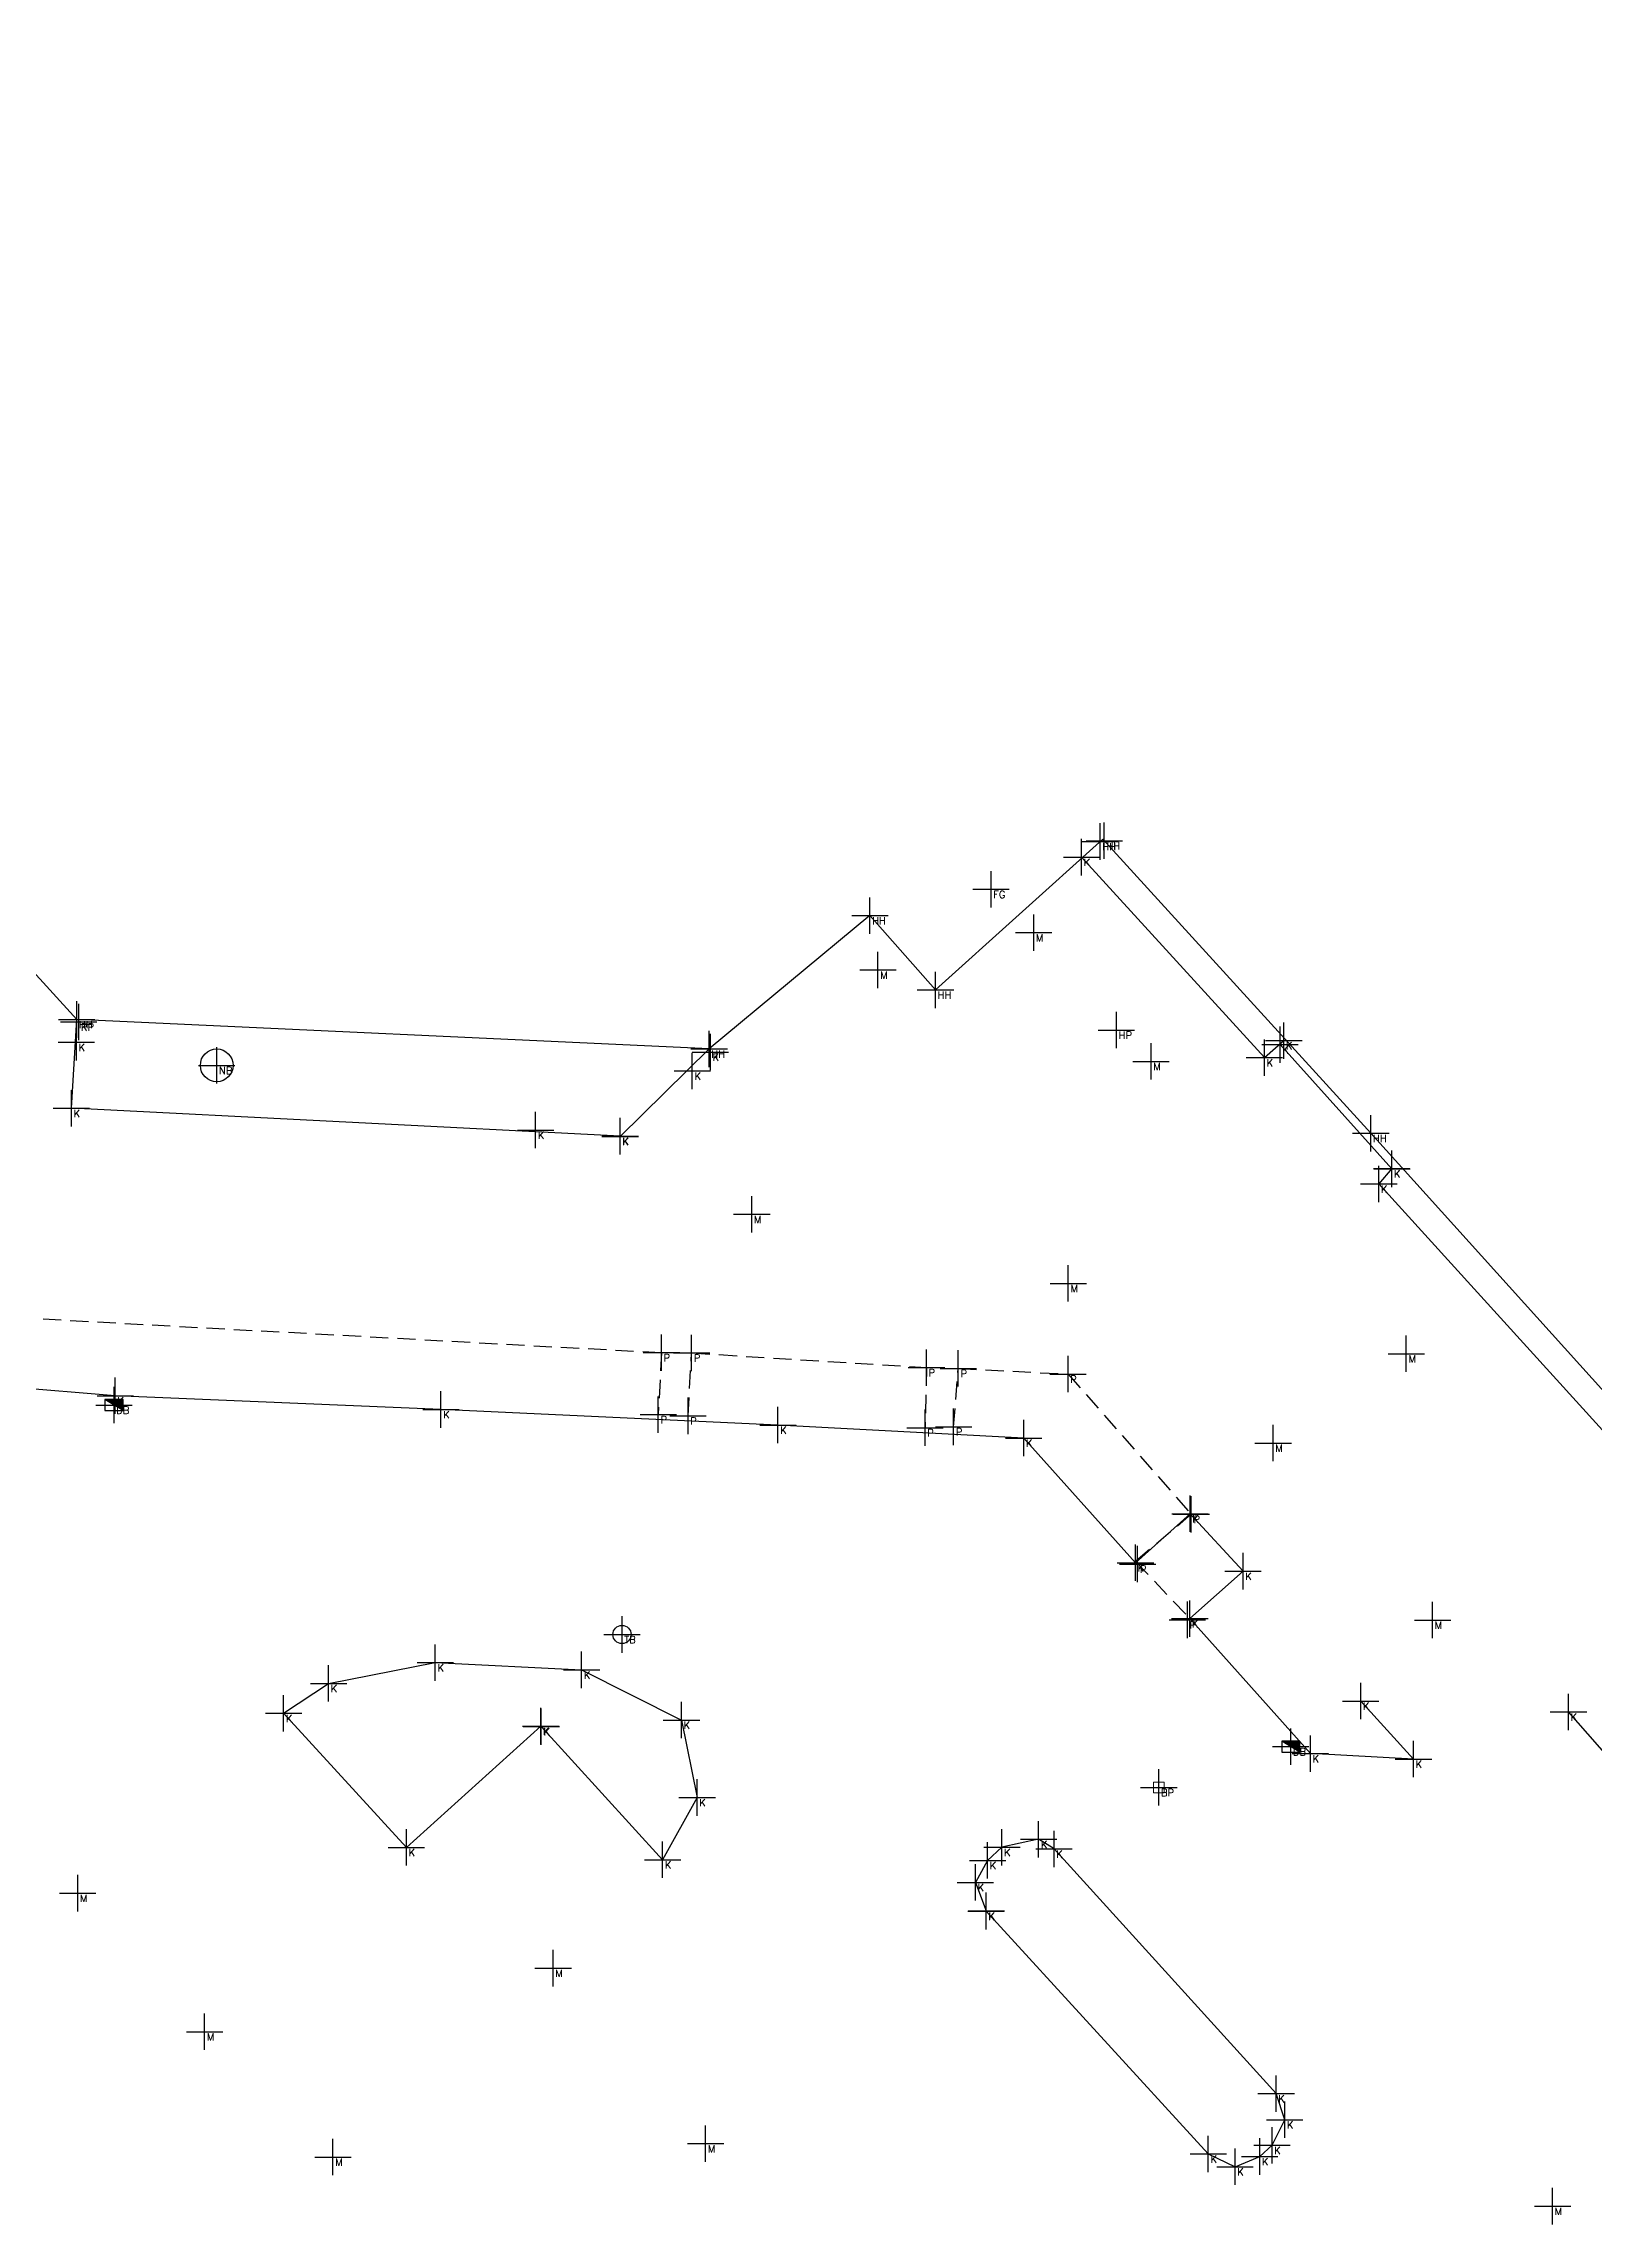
# Model space of a CAD drawing. Header units: metres. Extents: x 113488 to 113987, y 6281306 to 6282136.
# Drawn here: x 113855.3 to 113897.9, y 6281596.8 to 6281656.7 of the extents above; entities that cross this region are included whole.
import ezdxf
from ezdxf.enums import TextEntityAlignment as Align

# ---------------------------------------------------------------- set-up
doc = ezdxf.new("R2010")
doc.units = ezdxf.units.M
doc.header["$PDMODE"] = 2
doc.header["$PDSIZE"] = 0.5
doc.linetypes.add('DASHED', pattern=[0.75, 0.5, -0.25])
doc.linetypes.add('HIDDEN2', pattern=[0.1875, 0.125, -0.0625])
for name, color, linetype in [('M-0CODE', 7, 'Continuous'), ('M-1MATPKT', 7, 'Continuous'), ('M-2VA', 7, 'Continuous'), ('M-3YTOR', 7, 'Continuous'), ('M-7HUS', 7, 'Continuous'), ('M-BEF-BRUNNAR-INMÄTT', 7, 'Continuous'), ('M-BEF-BYGGNAD-INMÄTT', 7, 'Continuous'), ('M-BEF-VA-V', 4, 'HIDDEN2'), ('M-BEF-VA-V-INMÄTT', 7, 'Continuous'), ('M-BEF-VÄGKANT', 6, 'DASHED'), ('M-BEF-VÄGKANTSTÖD', 1, 'Continuous'), ('M-BRUNNAR', 3, 'Continuous'), ('M-BRUNNSLOCK', 1, 'Continuous'), ('pntdesc', 1, 'Continuous')]:
    doc.layers.add(name, color=color, linetype=linetype)
doc.styles.get("Standard").update_dxf_attribs({"font": 'simplex8.shx'})

# ---------------------------------------------------------------- blocks, each defined once
blk = doc.blocks.new('meas')
at = {"color": 0}
blk.add_point((0, 0), dxfattribs=at)
at = {"layer": 'pntdesc'}
blk.add_attdef('PNTDESC', text='', height=1, dxfattribs=at).set_placement((0.3, -0.21), align=Align.TOP_LEFT)
blk = doc.blocks.new('NB')
at = {"layer": 'M-BRUNNAR', "ltscale": 0.1}
blk.add_circle((0, 0), 0.45, dxfattribs=at)
blk = doc.blocks.new('AV')
at = {"layer": 'M-BEF-VA-V', "linetype": 'Continuous', "lineweight": 0, "flags": 128}
blk.add_lwpolyline([(-0.15, 0.15), (-0.15, -0.15), (0.15, -0.15), (0.15, 0.15)], close=True, dxfattribs=at)
blk = doc.blocks.new('TB')
at = {"layer": 'M-BRUNNAR', "ltscale": 0.1}
blk.add_circle((0, 0), 0.25, dxfattribs=at)
at = {"layer": 'M-BRUNNSLOCK', "ltscale": 0.1}
blk.add_circle((0, 0), 0.25, dxfattribs=at)
blk = doc.blocks.new('BEF-DB')
blk.add_hatch(color=256).paths.add_polyline_path([(-0.25, 0.15), (0.25, -0.15), (0.25, 0.15)])
blk.add_line((0.25, -0.15), (-0.25, 0.15))
at = {"flags": 128}
blk.add_lwpolyline([(-0.25, 0.15), (-0.25, -0.15), (0.25, -0.15), (0.25, 0.15)], close=True, dxfattribs=at)

msp = doc.modelspace()

# ---------------------------------------------------------------- linework, layer by layer
at = {"layer": 'M-BEF-BYGGNAD-INMÄTT'}
for points in [[(113831.769, 6281656.695, 7.552), (113856.184, 6281629.884, 7.474)], [(113884.374, 6281634.84, 7.543), (113879.778, 6281630.694, 7.505), (113877.976, 6281632.739, 7.544), (113873.56, 6281629.073, 7.475)], [(113891.739, 6281626.759, 7.583), (113884.374, 6281634.84, 7.542)], [(113873.56, 6281629.073, 7.475), (113856.184, 6281629.884, 7.474)], [(113904.74, 6281612.343, 7.358), (113891.739, 6281626.759, 7.583)]]:
    msp.add_polyline3d(points, dxfattribs=at)
at = {"layer": 'M-BEF-VÄGKANT'}
for points in [[(113843.155, 6281621.138, 7.188), (113844.241, 6281622.147, 7.235), (113852.336, 6281621.755, 7.273), (113854.51, 6281621.697, 7.256), (113872.249, 6281620.73, 7.304), (113872.161, 6281619.027, 7.354)], [(113872.98, 6281618.995, 7.339), (113873.078, 6281620.722, 7.281), (113879.53, 6281620.321, 7.284), (113879.492, 6281618.669, 7.283)], [(113880.276, 6281618.693, 7.289), (113880.403, 6281620.296, 7.269), (113883.421, 6281620.14, 7.318), (113886.805, 6281616.29, 7.272), (113885.277, 6281614.996, 0), (113886.766, 6281613.423, 7.086)]]:
    msp.add_polyline3d(points, dxfattribs=at)
at = {"layer": 'M-BEF-VÄGKANTSTÖD'}
for points in [[(113883.79, 6281634.343, 7.55), (113888.815, 6281628.836, 7.551), (113889.348, 6281629.304, 7.582)], [(113856.038, 6281627.444, 7.384), (113856.184, 6281629.884, 7.474)], [(113873.56, 6281629.073, 7.475), (113871.115, 6281626.671, 7.41), (113871.117, 6281626.678, 7.411), (113856.038, 6281627.444, 7.384)], [(113889.243, 6281629.195, 7.771), (113892.316, 6281625.781, 7.856), (113892.314, 6281625.786, 7.839), (113891.958, 6281625.364, 7.508), (113900.816, 6281615.619, 7.424), (113901.617, 6281614.719, 7.423), (113904.458, 6281611.632, 7.358), (113907.122, 6281608.899, 7.079), (113898.561, 6281609.274, 7.058), (113897.169, 6281610.86, 7.174)], [(113891.462, 6281611.157, 7.156), (113892.91, 6281609.563, 7.021), (113890.079, 6281609.716, 7.037), (113886.766, 6281613.423, 7.086), (113888.228, 6281614.726, 7.222), (113886.773, 6281616.304, 7.256), (113885.273, 6281614.958, 7.096), (113882.201, 6281618.385, 7.153), (113875.45, 6281618.742, 7.227), (113866.19, 6281619.169, 7.228), (113857.241, 6281619.545, 7.137), (113854.371, 6281619.786, 7.164), (113854.477, 6281621.643, 7.254), (113852.332, 6281621.721, 7.247), (113852.272, 6281619.839, 7.134), (113844.709, 6281620.184, 7.068), (113843.114, 6281620.908, 7.078), (113838.053, 6281626.562, 7.159)], [(113868.934, 6281610.468, 7.265), (113865.243, 6281607.139, 7.183), (113861.869, 6281610.821, 7.293), (113863.102, 6281611.643, 7.323), (113866.035, 6281612.215, 7.343), (113870.054, 6281612.015, 7.334), (113872.799, 6281610.636, 7.295), (113873.23, 6281608.508, 7.23), (113872.28, 6281606.798, 7.172), (113868.948, 6281610.458, 7.256)], [(113881.168, 6281605.382, 7.156), (113887.272, 6281598.716, 7.048), (113888.008, 6281598.363, 7.022), (113888.686, 6281598.645, 7.025), (113889.023, 6281598.955, 7.024), (113889.374, 6281599.655, 7.012), (113889.138, 6281600.375, 7.022), (113883.034, 6281607.097, 7.152), (113882.61, 6281607.36, 7.166), (113881.602, 6281607.141, 7.177), (113881.208, 6281606.781, 7.182), (113880.874, 6281606.176, 7.167), (113881.174, 6281605.395, 7.146)]]:
    msp.add_polyline3d(points, dxfattribs=at)

# ---------------------------------------------------------------- block references
at = {"layer": 'M-0CODE', "color": 7}
ref = msp.add_blockref('meas', (113881.304, 6281633.46, 7.582), dxfattribs=dict(at, xscale=0.2, yscale=0.2, zscale=0.2))
ref.add_attrib('PNTDESC', 'FG', dxfattribs={"layer": 'pntdesc', "height": 0.2}).set_placement((113881.364, 6281633.418, 7.582), align=Align.TOP_LEFT)
at = {"layer": 'M-1MATPKT', "color": 20}
ref = msp.add_blockref('meas', (113856.24, 6281629.817, 7.444), dxfattribs=dict(at, xscale=0.2, yscale=0.2, zscale=0.2))
ref.add_attrib('PNTDESC', 'PP', dxfattribs={"layer": 'pntdesc', "height": 0.2}).set_placement((113856.3, 6281629.775, 7.444), align=Align.TOP_LEFT)
at = {"layer": 'M-1MATPKT', "color": 130}
ref = msp.add_blockref('meas', (113884.748, 6281629.592, 7.478), dxfattribs=dict(at, xscale=0.2, yscale=0.2, zscale=0.2))
ref.add_attrib('PNTDESC', 'HP', dxfattribs={"layer": 'pntdesc', "height": 0.2}).set_placement((113884.808, 6281629.55, 7.478), align=Align.TOP_LEFT)
at = {"layer": 'M-2VA', "color": 20}
ref = msp.add_blockref('meas', (113860.03, 6281628.623, 7.601), dxfattribs=dict(at, xscale=0.2, yscale=0.2, zscale=0.2))
ref.add_attrib('PNTDESC', 'NB', dxfattribs={"layer": 'pntdesc', "height": 0.2}).set_placement((113860.09, 6281628.581, 7.601), align=Align.TOP_LEFT)
at = {"layer": 'M-2VA', "color": 150}
ref = msp.add_blockref('meas', (113857.208, 6281619.289, 7.116), dxfattribs=dict(at, xscale=0.2, yscale=0.2, zscale=0.2))
ref.add_attrib('PNTDESC', 'DB', dxfattribs={"layer": 'pntdesc', "height": 0.2}).set_placement((113857.268, 6281619.247, 7.116), align=Align.TOP_LEFT)
at = {"layer": 'M-2VA', "color": 50}
ref = msp.add_blockref('meas', (113871.166, 6281612.986, 7.308), dxfattribs=dict(at, xscale=0.2, yscale=0.2, zscale=0.2))
ref.add_attrib('PNTDESC', 'TB', dxfattribs={"layer": 'pntdesc', "height": 0.2}).set_placement((113871.226, 6281612.944, 7.308), align=Align.TOP_LEFT)
at = {"layer": 'M-2VA', "color": 150}
ref = msp.add_blockref('meas', (113889.539, 6281609.908, 7.006), dxfattribs=dict(at, xscale=0.2, yscale=0.2, zscale=0.2))
ref.add_attrib('PNTDESC', 'DB', dxfattribs={"layer": 'pntdesc', "height": 0.2}).set_placement((113889.599, 6281609.866, 7.006), align=Align.TOP_LEFT)
at = {"layer": 'M-2VA', "color": 210}
ref = msp.add_blockref('meas', (113885.914, 6281608.784, 7.069), dxfattribs=dict(at, xscale=0.2, yscale=0.2, zscale=0.2))
ref.add_attrib('PNTDESC', 'BP', dxfattribs={"layer": 'pntdesc', "height": 0.2}).set_placement((113885.974, 6281608.742, 7.069), align=Align.TOP_LEFT)
at = {"layer": 'M-3YTOR', "color": 130}
ref = msp.add_blockref('meas', (113883.79, 6281634.343, 7.55), dxfattribs=dict(at, xscale=0.2, yscale=0.2, zscale=0.2))
ref.add_attrib('PNTDESC', 'K', dxfattribs={"layer": 'pntdesc', "height": 0.2}).set_placement((113883.85, 6281634.301, 7.55), align=Align.TOP_LEFT)
at = {"layer": 'M-3YTOR', "color": 90}
ref = msp.add_blockref('meas', (113882.475, 6281632.27, 7.553), dxfattribs=dict(at, xscale=0.2, yscale=0.2, zscale=0.2))
ref.add_attrib('PNTDESC', 'M', dxfattribs={"layer": 'pntdesc', "height": 0.2}).set_placement((113882.535, 6281632.228, 7.553), align=Align.TOP_LEFT)
ref = msp.add_blockref('meas', (113878.197, 6281631.246, 7.555), dxfattribs=dict(at, xscale=0.2, yscale=0.2, zscale=0.2))
ref.add_attrib('PNTDESC', 'M', dxfattribs={"layer": 'pntdesc', "height": 0.2}).set_placement((113878.257, 6281631.204, 7.555), align=Align.TOP_LEFT)
at = {"layer": 'M-3YTOR', "color": 130}
ref = msp.add_blockref('meas', (113856.24, 6281629.818, 7.444), dxfattribs=dict(at, xscale=0.2, yscale=0.2, zscale=0.2))
ref.add_attrib('PNTDESC', 'K', dxfattribs={"layer": 'pntdesc', "height": 0.2}).set_placement((113856.3, 6281629.776, 7.444), align=Align.TOP_LEFT)
ref = msp.add_blockref('meas', (113856.174, 6281629.258, 7.426), dxfattribs=dict(at, xscale=0.2, yscale=0.2, zscale=0.2))
ref.add_attrib('PNTDESC', 'K', dxfattribs={"layer": 'pntdesc', "height": 0.2}).set_placement((113856.234, 6281629.216, 7.426), align=Align.TOP_LEFT)
ref = msp.add_blockref('meas', (113873.592, 6281628.989, 7.475), dxfattribs=dict(at, xscale=0.2, yscale=0.2, zscale=0.2))
ref.add_attrib('PNTDESC', 'K', dxfattribs={"layer": 'pntdesc', "height": 0.2}).set_placement((113873.652, 6281628.947, 7.475), align=Align.TOP_LEFT)
ref = msp.add_blockref('meas', (113889.243, 6281629.195, 7.771), dxfattribs=dict(at, xscale=0.2, yscale=0.2, zscale=0.2))
ref.add_attrib('PNTDESC', 'K', dxfattribs={"layer": 'pntdesc', "height": 0.2}).set_placement((113889.303, 6281629.153, 7.771), align=Align.TOP_LEFT)
ref = msp.add_blockref('meas', (113889.348, 6281629.304, 7.582), dxfattribs=dict(at, xscale=0.2, yscale=0.2, zscale=0.2))
ref.add_attrib('PNTDESC', 'K', dxfattribs={"layer": 'pntdesc', "height": 0.2}).set_placement((113889.408, 6281629.262, 7.582), align=Align.TOP_LEFT)
ref = msp.add_blockref('meas', (113873.095, 6281628.471, 7.426), dxfattribs=dict(at, xscale=0.2, yscale=0.2, zscale=0.2))
ref.add_attrib('PNTDESC', 'K', dxfattribs={"layer": 'pntdesc', "height": 0.2}).set_placement((113873.155, 6281628.429, 7.426), align=Align.TOP_LEFT)
at = {"layer": 'M-3YTOR', "color": 90}
ref = msp.add_blockref('meas', (113885.702, 6281628.732, 7.477), dxfattribs=dict(at, xscale=0.2, yscale=0.2, zscale=0.2))
ref.add_attrib('PNTDESC', 'M', dxfattribs={"layer": 'pntdesc', "height": 0.2}).set_placement((113885.762, 6281628.69, 7.477), align=Align.TOP_LEFT)
at = {"layer": 'M-3YTOR', "color": 130}
ref = msp.add_blockref('meas', (113888.815, 6281628.836, 7.551), dxfattribs=dict(at, xscale=0.2, yscale=0.2, zscale=0.2))
ref.add_attrib('PNTDESC', 'K', dxfattribs={"layer": 'pntdesc', "height": 0.2}).set_placement((113888.875, 6281628.794, 7.551), align=Align.TOP_LEFT)
ref = msp.add_blockref('meas', (113856.038, 6281627.444, 7.384), dxfattribs=dict(at, xscale=0.2, yscale=0.2, zscale=0.2))
ref.add_attrib('PNTDESC', 'K', dxfattribs={"layer": 'pntdesc', "height": 0.2}).set_placement((113856.098, 6281627.402, 7.384), align=Align.TOP_LEFT)
ref = msp.add_blockref('meas', (113868.792, 6281626.844, 7.386), dxfattribs=dict(at, xscale=0.2, yscale=0.2, zscale=0.2))
ref.add_attrib('PNTDESC', 'K', dxfattribs={"layer": 'pntdesc', "height": 0.2}).set_placement((113868.852, 6281626.802, 7.386), align=Align.TOP_LEFT)
ref = msp.add_blockref('meas', (113871.115, 6281626.671, 7.41), dxfattribs=dict(at, xscale=0.2, yscale=0.2, zscale=0.2))
ref.add_attrib('PNTDESC', 'K', dxfattribs={"layer": 'pntdesc', "height": 0.2}).set_placement((113871.175, 6281626.629, 7.41), align=Align.TOP_LEFT)
ref = msp.add_blockref('meas', (113871.117, 6281626.678, 7.411), dxfattribs=dict(at, xscale=0.2, yscale=0.2, zscale=0.2))
ref.add_attrib('PNTDESC', 'K', dxfattribs={"layer": 'pntdesc', "height": 0.2}).set_placement((113871.177, 6281626.636, 7.411), align=Align.TOP_LEFT)
ref = msp.add_blockref('meas', (113891.958, 6281625.364, 7.508), dxfattribs=dict(at, xscale=0.2, yscale=0.2, zscale=0.2))
ref.add_attrib('PNTDESC', 'K', dxfattribs={"layer": 'pntdesc', "height": 0.2}).set_placement((113892.018, 6281625.322, 7.508), align=Align.TOP_LEFT)
ref = msp.add_blockref('meas', (113892.314, 6281625.786, 7.839), dxfattribs=dict(at, xscale=0.2, yscale=0.2, zscale=0.2))
ref.add_attrib('PNTDESC', 'K', dxfattribs={"layer": 'pntdesc', "height": 0.2}).set_placement((113892.374, 6281625.744, 7.839), align=Align.TOP_LEFT)
ref = msp.add_blockref('meas', (113892.316, 6281625.781, 7.856), dxfattribs=dict(at, xscale=0.2, yscale=0.2, zscale=0.2))
ref.add_attrib('PNTDESC', 'K', dxfattribs={"layer": 'pntdesc', "height": 0.2}).set_placement((113892.376, 6281625.739, 7.856), align=Align.TOP_LEFT)
at = {"layer": 'M-3YTOR', "color": 90}
ref = msp.add_blockref('meas', (113874.732, 6281624.532, 7.378), dxfattribs=dict(at, xscale=0.2, yscale=0.2, zscale=0.2))
ref.add_attrib('PNTDESC', 'M', dxfattribs={"layer": 'pntdesc', "height": 0.2}).set_placement((113874.792, 6281624.49, 7.378), align=Align.TOP_LEFT)
ref = msp.add_blockref('meas', (113883.427, 6281622.631, 7.388), dxfattribs=dict(at, xscale=0.2, yscale=0.2, zscale=0.2))
ref.add_attrib('PNTDESC', 'M', dxfattribs={"layer": 'pntdesc', "height": 0.2}).set_placement((113883.487, 6281622.589, 7.388), align=Align.TOP_LEFT)
at = {"layer": 'M-3YTOR', "color": 164}
ref = msp.add_blockref('meas', (113872.249, 6281620.73, 7.304), dxfattribs=dict(at, xscale=0.2, yscale=0.2, zscale=0.2))
ref.add_attrib('PNTDESC', 'P', dxfattribs={"layer": 'pntdesc', "height": 0.2}).set_placement((113872.309, 6281620.688, 7.304), align=Align.TOP_LEFT)
ref = msp.add_blockref('meas', (113873.078, 6281620.722, 7.281), dxfattribs=dict(at, xscale=0.2, yscale=0.2, zscale=0.2))
ref.add_attrib('PNTDESC', 'P', dxfattribs={"layer": 'pntdesc', "height": 0.2}).set_placement((113873.138, 6281620.68, 7.281), align=Align.TOP_LEFT)
at = {"layer": 'M-3YTOR', "color": 90}
ref = msp.add_blockref('meas', (113892.712, 6281620.699, 7.406), dxfattribs=dict(at, xscale=0.2, yscale=0.2, zscale=0.2))
ref.add_attrib('PNTDESC', 'M', dxfattribs={"layer": 'pntdesc', "height": 0.2}).set_placement((113892.772, 6281620.657, 7.406), align=Align.TOP_LEFT)
at = {"layer": 'M-3YTOR', "color": 164}
ref = msp.add_blockref('meas', (113879.53, 6281620.321, 7.284), dxfattribs=dict(at, xscale=0.2, yscale=0.2, zscale=0.2))
ref.add_attrib('PNTDESC', 'P', dxfattribs={"layer": 'pntdesc', "height": 0.2}).set_placement((113879.59, 6281620.279, 7.284), align=Align.TOP_LEFT)
ref = msp.add_blockref('meas', (113880.403, 6281620.296, 7.269), dxfattribs=dict(at, xscale=0.2, yscale=0.2, zscale=0.2))
ref.add_attrib('PNTDESC', 'P', dxfattribs={"layer": 'pntdesc', "height": 0.2}).set_placement((113880.463, 6281620.254, 7.269), align=Align.TOP_LEFT)
ref = msp.add_blockref('meas', (113883.421, 6281620.14, 7.318), dxfattribs=dict(at, xscale=0.2, yscale=0.2, zscale=0.2))
ref.add_attrib('PNTDESC', 'P', dxfattribs={"layer": 'pntdesc', "height": 0.2}).set_placement((113883.481, 6281620.098, 7.318), align=Align.TOP_LEFT)
at = {"layer": 'M-3YTOR', "color": 130}
ref = msp.add_blockref('meas', (113857.241, 6281619.545, 7.137), dxfattribs=dict(at, xscale=0.2, yscale=0.2, zscale=0.2))
ref.add_attrib('PNTDESC', 'K', dxfattribs={"layer": 'pntdesc', "height": 0.2}).set_placement((113857.301, 6281619.503, 7.137), align=Align.TOP_LEFT)
ref = msp.add_blockref('meas', (113866.19, 6281619.169, 7.228), dxfattribs=dict(at, xscale=0.2, yscale=0.2, zscale=0.2))
ref.add_attrib('PNTDESC', 'K', dxfattribs={"layer": 'pntdesc', "height": 0.2}).set_placement((113866.25, 6281619.127, 7.228), align=Align.TOP_LEFT)
at = {"layer": 'M-3YTOR', "color": 164}
ref = msp.add_blockref('meas', (113872.161, 6281619.027, 7.354), dxfattribs=dict(at, xscale=0.2, yscale=0.2, zscale=0.2))
ref.add_attrib('PNTDESC', 'P', dxfattribs={"layer": 'pntdesc', "height": 0.2}).set_placement((113872.221, 6281618.985, 7.354), align=Align.TOP_LEFT)
ref = msp.add_blockref('meas', (113872.98, 6281618.995, 7.339), dxfattribs=dict(at, xscale=0.2, yscale=0.2, zscale=0.2))
ref.add_attrib('PNTDESC', 'P', dxfattribs={"layer": 'pntdesc', "height": 0.2}).set_placement((113873.04, 6281618.953, 7.339), align=Align.TOP_LEFT)
at = {"layer": 'M-3YTOR', "color": 130}
ref = msp.add_blockref('meas', (113875.45, 6281618.742, 7.227), dxfattribs=dict(at, xscale=0.2, yscale=0.2, zscale=0.2))
ref.add_attrib('PNTDESC', 'K', dxfattribs={"layer": 'pntdesc', "height": 0.2}).set_placement((113875.51, 6281618.7, 7.227), align=Align.TOP_LEFT)
at = {"layer": 'M-3YTOR', "color": 164}
ref = msp.add_blockref('meas', (113879.492, 6281618.669, 7.283), dxfattribs=dict(at, xscale=0.2, yscale=0.2, zscale=0.2))
ref.add_attrib('PNTDESC', 'P', dxfattribs={"layer": 'pntdesc', "height": 0.2}).set_placement((113879.552, 6281618.627, 7.283), align=Align.TOP_LEFT)
ref = msp.add_blockref('meas', (113880.276, 6281618.693, 7.289), dxfattribs=dict(at, xscale=0.2, yscale=0.2, zscale=0.2))
ref.add_attrib('PNTDESC', 'P', dxfattribs={"layer": 'pntdesc', "height": 0.2}).set_placement((113880.336, 6281618.651, 7.289), align=Align.TOP_LEFT)
at = {"layer": 'M-3YTOR', "color": 130}
ref = msp.add_blockref('meas', (113882.201, 6281618.385, 7.153), dxfattribs=dict(at, xscale=0.2, yscale=0.2, zscale=0.2))
ref.add_attrib('PNTDESC', 'K', dxfattribs={"layer": 'pntdesc', "height": 0.2}).set_placement((113882.261, 6281618.343, 7.153), align=Align.TOP_LEFT)
at = {"layer": 'M-3YTOR', "color": 90}
ref = msp.add_blockref('meas', (113889.054, 6281618.246, 7.326), dxfattribs=dict(at, xscale=0.2, yscale=0.2, zscale=0.2))
ref.add_attrib('PNTDESC', 'M', dxfattribs={"layer": 'pntdesc', "height": 0.2}).set_placement((113889.114, 6281618.204, 7.326), align=Align.TOP_LEFT)
at = {"layer": 'M-3YTOR', "color": 130}
ref = msp.add_blockref('meas', (113886.773, 6281616.304, 7.256), dxfattribs=dict(at, xscale=0.2, yscale=0.2, zscale=0.2))
ref.add_attrib('PNTDESC', 'K', dxfattribs={"layer": 'pntdesc', "height": 0.2}).set_placement((113886.833, 6281616.262, 7.256), align=Align.TOP_LEFT)
at = {"layer": 'M-3YTOR', "color": 164}
ref = msp.add_blockref('meas', (113886.805, 6281616.29, 7.272), dxfattribs=dict(at, xscale=0.2, yscale=0.2, zscale=0.2))
ref.add_attrib('PNTDESC', 'P', dxfattribs={"layer": 'pntdesc', "height": 0.2}).set_placement((113886.865, 6281616.248, 7.272), align=Align.TOP_LEFT)
at = {"layer": 'M-3YTOR', "color": 130}
ref = msp.add_blockref('meas', (113885.273, 6281614.958, 7.096), dxfattribs=dict(at, xscale=0.2, yscale=0.2, zscale=0.2))
ref.add_attrib('PNTDESC', 'K', dxfattribs={"layer": 'pntdesc', "height": 0.2}).set_placement((113885.333, 6281614.916, 7.096), align=Align.TOP_LEFT)
at = {"layer": 'M-3YTOR', "color": 164}
ref = msp.add_blockref('meas', (113885.331, 6281614.921, 7.097), dxfattribs=dict(at, xscale=0.2, yscale=0.2, zscale=0.2))
ref.add_attrib('PNTDESC', 'P', dxfattribs={"layer": 'pntdesc', "height": 0.2}).set_placement((113885.391, 6281614.879, 7.097), align=Align.TOP_LEFT)
at = {"layer": 'M-3YTOR', "color": 130}
ref = msp.add_blockref('meas', (113888.228, 6281614.726, 7.222), dxfattribs=dict(at, xscale=0.2, yscale=0.2, zscale=0.2))
ref.add_attrib('PNTDESC', 'K', dxfattribs={"layer": 'pntdesc', "height": 0.2}).set_placement((113888.288, 6281614.684, 7.222), align=Align.TOP_LEFT)
at = {"layer": 'M-3YTOR', "color": 164}
ref = msp.add_blockref('meas', (113886.698, 6281613.39, 7.084), dxfattribs=dict(at, xscale=0.2, yscale=0.2, zscale=0.2))
ref.add_attrib('PNTDESC', 'P', dxfattribs={"layer": 'pntdesc', "height": 0.2}).set_placement((113886.758, 6281613.348, 7.084), align=Align.TOP_LEFT)
at = {"layer": 'M-3YTOR', "color": 130}
ref = msp.add_blockref('meas', (113886.766, 6281613.423, 7.086), dxfattribs=dict(at, xscale=0.2, yscale=0.2, zscale=0.2))
ref.add_attrib('PNTDESC', 'K', dxfattribs={"layer": 'pntdesc', "height": 0.2}).set_placement((113886.826, 6281613.381, 7.086), align=Align.TOP_LEFT)
at = {"layer": 'M-3YTOR', "color": 90}
ref = msp.add_blockref('meas', (113893.434, 6281613.385, 7.23), dxfattribs=dict(at, xscale=0.2, yscale=0.2, zscale=0.2))
ref.add_attrib('PNTDESC', 'M', dxfattribs={"layer": 'pntdesc', "height": 0.2}).set_placement((113893.494, 6281613.343, 7.23), align=Align.TOP_LEFT)
at = {"layer": 'M-3YTOR', "color": 130}
ref = msp.add_blockref('meas', (113866.035, 6281612.215, 7.343), dxfattribs=dict(at, xscale=0.2, yscale=0.2, zscale=0.2))
ref.add_attrib('PNTDESC', 'K', dxfattribs={"layer": 'pntdesc', "height": 0.2}).set_placement((113866.095, 6281612.173, 7.343), align=Align.TOP_LEFT)
ref = msp.add_blockref('meas', (113863.102, 6281611.643, 7.323), dxfattribs=dict(at, xscale=0.2, yscale=0.2, zscale=0.2))
ref.add_attrib('PNTDESC', 'K', dxfattribs={"layer": 'pntdesc', "height": 0.2}).set_placement((113863.162, 6281611.601, 7.323), align=Align.TOP_LEFT)
ref = msp.add_blockref('meas', (113870.054, 6281612.015, 7.334), dxfattribs=dict(at, xscale=0.2, yscale=0.2, zscale=0.2))
ref.add_attrib('PNTDESC', 'K', dxfattribs={"layer": 'pntdesc', "height": 0.2}).set_placement((113870.114, 6281611.973, 7.334), align=Align.TOP_LEFT)
ref = msp.add_blockref('meas', (113891.462, 6281611.157, 7.156), dxfattribs=dict(at, xscale=0.2, yscale=0.2, zscale=0.2))
ref.add_attrib('PNTDESC', 'K', dxfattribs={"layer": 'pntdesc', "height": 0.2}).set_placement((113891.522, 6281611.115, 7.156), align=Align.TOP_LEFT)
ref = msp.add_blockref('meas', (113861.869, 6281610.821, 7.293), dxfattribs=dict(at, xscale=0.2, yscale=0.2, zscale=0.2))
ref.add_attrib('PNTDESC', 'K', dxfattribs={"layer": 'pntdesc', "height": 0.2}).set_placement((113861.929, 6281610.779, 7.293), align=Align.TOP_LEFT)
ref = msp.add_blockref('meas', (113868.934, 6281610.468, 7.265), dxfattribs=dict(at, xscale=0.2, yscale=0.2, zscale=0.2))
ref.add_attrib('PNTDESC', 'K', dxfattribs={"layer": 'pntdesc', "height": 0.2}).set_placement((113868.994, 6281610.426, 7.265), align=Align.TOP_LEFT)
ref = msp.add_blockref('meas', (113868.948, 6281610.458, 7.256), dxfattribs=dict(at, xscale=0.2, yscale=0.2, zscale=0.2))
ref.add_attrib('PNTDESC', 'K', dxfattribs={"layer": 'pntdesc', "height": 0.2}).set_placement((113869.008, 6281610.416, 7.256), align=Align.TOP_LEFT)
ref = msp.add_blockref('meas', (113872.799, 6281610.636, 7.295), dxfattribs=dict(at, xscale=0.2, yscale=0.2, zscale=0.2))
ref.add_attrib('PNTDESC', 'K', dxfattribs={"layer": 'pntdesc', "height": 0.2}).set_placement((113872.859, 6281610.594, 7.295), align=Align.TOP_LEFT)
ref = msp.add_blockref('meas', (113897.169, 6281610.86, 7.174), dxfattribs=dict(at, xscale=0.2, yscale=0.2, zscale=0.2))
ref.add_attrib('PNTDESC', 'K', dxfattribs={"layer": 'pntdesc', "height": 0.2}).set_placement((113897.229, 6281610.818, 7.174), align=Align.TOP_LEFT)
ref = msp.add_blockref('meas', (113890.079, 6281609.716, 7.037), dxfattribs=dict(at, xscale=0.2, yscale=0.2, zscale=0.2))
ref.add_attrib('PNTDESC', 'K', dxfattribs={"layer": 'pntdesc', "height": 0.2}).set_placement((113890.139, 6281609.674, 7.037), align=Align.TOP_LEFT)
ref = msp.add_blockref('meas', (113892.91, 6281609.563, 7.021), dxfattribs=dict(at, xscale=0.2, yscale=0.2, zscale=0.2))
ref.add_attrib('PNTDESC', 'K', dxfattribs={"layer": 'pntdesc', "height": 0.2}).set_placement((113892.97, 6281609.521, 7.021), align=Align.TOP_LEFT)
ref = msp.add_blockref('meas', (113873.23, 6281608.508, 7.23), dxfattribs=dict(at, xscale=0.2, yscale=0.2, zscale=0.2))
ref.add_attrib('PNTDESC', 'K', dxfattribs={"layer": 'pntdesc', "height": 0.2}).set_placement((113873.29, 6281608.466, 7.23), align=Align.TOP_LEFT)
ref = msp.add_blockref('meas', (113882.61, 6281607.36, 7.166), dxfattribs=dict(at, xscale=0.2, yscale=0.2, zscale=0.2))
ref.add_attrib('PNTDESC', 'K', dxfattribs={"layer": 'pntdesc', "height": 0.2}).set_placement((113882.67, 6281607.318, 7.166), align=Align.TOP_LEFT)
ref = msp.add_blockref('meas', (113865.243, 6281607.139, 7.183), dxfattribs=dict(at, xscale=0.2, yscale=0.2, zscale=0.2))
ref.add_attrib('PNTDESC', 'K', dxfattribs={"layer": 'pntdesc', "height": 0.2}).set_placement((113865.303, 6281607.097, 7.183), align=Align.TOP_LEFT)
ref = msp.add_blockref('meas', (113872.28, 6281606.798, 7.172), dxfattribs=dict(at, xscale=0.2, yscale=0.2, zscale=0.2))
ref.add_attrib('PNTDESC', 'K', dxfattribs={"layer": 'pntdesc', "height": 0.2}).set_placement((113872.34, 6281606.756, 7.172), align=Align.TOP_LEFT)
ref = msp.add_blockref('meas', (113881.208, 6281606.781, 7.182), dxfattribs=dict(at, xscale=0.2, yscale=0.2, zscale=0.2))
ref.add_attrib('PNTDESC', 'K', dxfattribs={"layer": 'pntdesc', "height": 0.2}).set_placement((113881.268, 6281606.739, 7.182), align=Align.TOP_LEFT)
ref = msp.add_blockref('meas', (113881.602, 6281607.141, 7.177), dxfattribs=dict(at, xscale=0.2, yscale=0.2, zscale=0.2))
ref.add_attrib('PNTDESC', 'K', dxfattribs={"layer": 'pntdesc', "height": 0.2}).set_placement((113881.662, 6281607.099, 7.177), align=Align.TOP_LEFT)
ref = msp.add_blockref('meas', (113883.034, 6281607.097, 7.152), dxfattribs=dict(at, xscale=0.2, yscale=0.2, zscale=0.2))
ref.add_attrib('PNTDESC', 'K', dxfattribs={"layer": 'pntdesc', "height": 0.2}).set_placement((113883.094, 6281607.055, 7.152), align=Align.TOP_LEFT)
ref = msp.add_blockref('meas', (113880.874, 6281606.176, 7.167), dxfattribs=dict(at, xscale=0.2, yscale=0.2, zscale=0.2))
ref.add_attrib('PNTDESC', 'K', dxfattribs={"layer": 'pntdesc', "height": 0.2}).set_placement((113880.934, 6281606.134, 7.167), align=Align.TOP_LEFT)
at = {"layer": 'M-3YTOR', "color": 90}
ref = msp.add_blockref('meas', (113856.212, 6281605.88, 7.143), dxfattribs=dict(at, xscale=0.2, yscale=0.2, zscale=0.2))
ref.add_attrib('PNTDESC', 'M', dxfattribs={"layer": 'pntdesc', "height": 0.2}).set_placement((113856.272, 6281605.838, 7.143), align=Align.TOP_LEFT)
at = {"layer": 'M-3YTOR', "color": 130}
ref = msp.add_blockref('meas', (113881.168, 6281605.382, 7.156), dxfattribs=dict(at, xscale=0.2, yscale=0.2, zscale=0.2))
ref.add_attrib('PNTDESC', 'K', dxfattribs={"layer": 'pntdesc', "height": 0.2}).set_placement((113881.228, 6281605.34, 7.156), align=Align.TOP_LEFT)
ref = msp.add_blockref('meas', (113881.174, 6281605.395, 7.146), dxfattribs=dict(at, xscale=0.2, yscale=0.2, zscale=0.2))
ref.add_attrib('PNTDESC', 'K', dxfattribs={"layer": 'pntdesc', "height": 0.2}).set_placement((113881.234, 6281605.353, 7.146), align=Align.TOP_LEFT)
at = {"layer": 'M-3YTOR', "color": 90}
ref = msp.add_blockref('meas', (113869.274, 6281603.82, 7.107), dxfattribs=dict(at, xscale=0.2, yscale=0.2, zscale=0.2))
ref.add_attrib('PNTDESC', 'M', dxfattribs={"layer": 'pntdesc', "height": 0.2}).set_placement((113869.334, 6281603.778, 7.107), align=Align.TOP_LEFT)
ref = msp.add_blockref('meas', (113859.697, 6281602.074, 7.085), dxfattribs=dict(at, xscale=0.2, yscale=0.2, zscale=0.2))
ref.add_attrib('PNTDESC', 'M', dxfattribs={"layer": 'pntdesc', "height": 0.2}).set_placement((113859.757, 6281602.032, 7.085), align=Align.TOP_LEFT)
at = {"layer": 'M-3YTOR', "color": 130}
ref = msp.add_blockref('meas', (113889.138, 6281600.375, 7.022), dxfattribs=dict(at, xscale=0.2, yscale=0.2, zscale=0.2))
ref.add_attrib('PNTDESC', 'K', dxfattribs={"layer": 'pntdesc', "height": 0.2}).set_placement((113889.198, 6281600.333, 7.022), align=Align.TOP_LEFT)
ref = msp.add_blockref('meas', (113889.374, 6281599.655, 7.012), dxfattribs=dict(at, xscale=0.2, yscale=0.2, zscale=0.2))
ref.add_attrib('PNTDESC', 'K', dxfattribs={"layer": 'pntdesc', "height": 0.2}).set_placement((113889.434, 6281599.613, 7.012), align=Align.TOP_LEFT)
at = {"layer": 'M-3YTOR', "color": 90}
ref = msp.add_blockref('meas', (113873.462, 6281599.001, 7.022), dxfattribs=dict(at, xscale=0.2, yscale=0.2, zscale=0.2))
ref.add_attrib('PNTDESC', 'M', dxfattribs={"layer": 'pntdesc', "height": 0.2}).set_placement((113873.522, 6281598.959, 7.022), align=Align.TOP_LEFT)
at = {"layer": 'M-3YTOR', "color": 130}
ref = msp.add_blockref('meas', (113889.023, 6281598.955, 7.024), dxfattribs=dict(at, xscale=0.2, yscale=0.2, zscale=0.2))
ref.add_attrib('PNTDESC', 'K', dxfattribs={"layer": 'pntdesc', "height": 0.2}).set_placement((113889.083, 6281598.913, 7.024), align=Align.TOP_LEFT)
at = {"layer": 'M-3YTOR', "color": 90}
ref = msp.add_blockref('meas', (113863.224, 6281598.63, 7), dxfattribs=dict(at, xscale=0.2, yscale=0.2, zscale=0.2))
ref.add_attrib('PNTDESC', 'M', dxfattribs={"layer": 'pntdesc', "height": 0.2}).set_placement((113863.284, 6281598.588, 7), align=Align.TOP_LEFT)
at = {"layer": 'M-3YTOR', "color": 130}
ref = msp.add_blockref('meas', (113887.272, 6281598.716, 7.048), dxfattribs=dict(at, xscale=0.2, yscale=0.2, zscale=0.2))
ref.add_attrib('PNTDESC', 'K', dxfattribs={"layer": 'pntdesc', "height": 0.2}).set_placement((113887.332, 6281598.674, 7.048), align=Align.TOP_LEFT)
ref = msp.add_blockref('meas', (113888.008, 6281598.363, 7.022), dxfattribs=dict(at, xscale=0.2, yscale=0.2, zscale=0.2))
ref.add_attrib('PNTDESC', 'K', dxfattribs={"layer": 'pntdesc', "height": 0.2}).set_placement((113888.068, 6281598.321, 7.022), align=Align.TOP_LEFT)
ref = msp.add_blockref('meas', (113888.686, 6281598.645, 7.025), dxfattribs=dict(at, xscale=0.2, yscale=0.2, zscale=0.2))
ref.add_attrib('PNTDESC', 'K', dxfattribs={"layer": 'pntdesc', "height": 0.2}).set_placement((113888.746, 6281598.603, 7.025), align=Align.TOP_LEFT)
at = {"layer": 'M-3YTOR', "color": 90}
ref = msp.add_blockref('meas', (113896.731, 6281597.28, 6.906), dxfattribs=dict(at, xscale=0.2, yscale=0.2, zscale=0.2))
ref.add_attrib('PNTDESC', 'M', dxfattribs={"layer": 'pntdesc', "height": 0.2}).set_placement((113896.791, 6281597.238, 6.906), align=Align.TOP_LEFT)
at = {"layer": 'M-7HUS', "color": 150}
ref = msp.add_blockref('meas', (113884.301, 6281634.774, 7.542), dxfattribs=dict(at, xscale=0.2, yscale=0.2, zscale=0.2))
ref.add_attrib('PNTDESC', 'HH', dxfattribs={"layer": 'pntdesc', "height": 0.2}).set_placement((113884.361, 6281634.732, 7.542), align=Align.TOP_LEFT)
ref = msp.add_blockref('meas', (113884.414, 6281634.796, 7.542), dxfattribs=dict(at, xscale=0.2, yscale=0.2, zscale=0.2))
ref.add_attrib('PNTDESC', 'HH', dxfattribs={"layer": 'pntdesc', "height": 0.2}).set_placement((113884.474, 6281634.754, 7.542), align=Align.TOP_LEFT)
ref = msp.add_blockref('meas', (113877.976, 6281632.739, 7.544), dxfattribs=dict(at, xscale=0.2, yscale=0.2, zscale=0.2))
ref.add_attrib('PNTDESC', 'HH', dxfattribs={"layer": 'pntdesc', "height": 0.2}).set_placement((113878.036, 6281632.697, 7.544), align=Align.TOP_LEFT)
ref = msp.add_blockref('meas', (113879.778, 6281630.694, 7.505), dxfattribs=dict(at, xscale=0.2, yscale=0.2, zscale=0.2))
ref.add_attrib('PNTDESC', 'HH', dxfattribs={"layer": 'pntdesc', "height": 0.2}).set_placement((113879.838, 6281630.652, 7.505), align=Align.TOP_LEFT)
ref = msp.add_blockref('meas', (113856.184, 6281629.884, 7.474), dxfattribs=dict(at, xscale=0.2, yscale=0.2, zscale=0.2))
ref.add_attrib('PNTDESC', 'HH', dxfattribs={"layer": 'pntdesc', "height": 0.2}).set_placement((113856.244, 6281629.842, 7.474), align=Align.TOP_LEFT)
ref = msp.add_blockref('meas', (113873.56, 6281629.073, 7.475), dxfattribs=dict(at, xscale=0.2, yscale=0.2, zscale=0.2))
ref.add_attrib('PNTDESC', 'HH', dxfattribs={"layer": 'pntdesc', "height": 0.2}).set_placement((113873.62, 6281629.031, 7.475), align=Align.TOP_LEFT)
ref = msp.add_blockref('meas', (113891.739, 6281626.759, 7.583), dxfattribs=dict(at, xscale=0.2, yscale=0.2, zscale=0.2))
ref.add_attrib('PNTDESC', 'HH', dxfattribs={"layer": 'pntdesc', "height": 0.2}).set_placement((113891.799, 6281626.717, 7.583), align=Align.TOP_LEFT)
at = {"layer": 'M-BEF-BRUNNAR-INMÄTT'}
for name, p in [('NB', (113860.03, 6281628.623, 7.601)), ('BEF-DB', (113857.208, 6281619.289, 7.116)), ('TB', (113871.166, 6281612.986, 7.308)), ('BEF-DB', (113889.539, 6281609.908, 7.006))]:
    msp.add_blockref(name, p, dxfattribs=at)
at = {"layer": 'M-BEF-VA-V-INMÄTT'}
msp.add_blockref('AV', (113885.914, 6281608.784, 7.069), dxfattribs=at)

doc.saveas('drawing.dxf')
